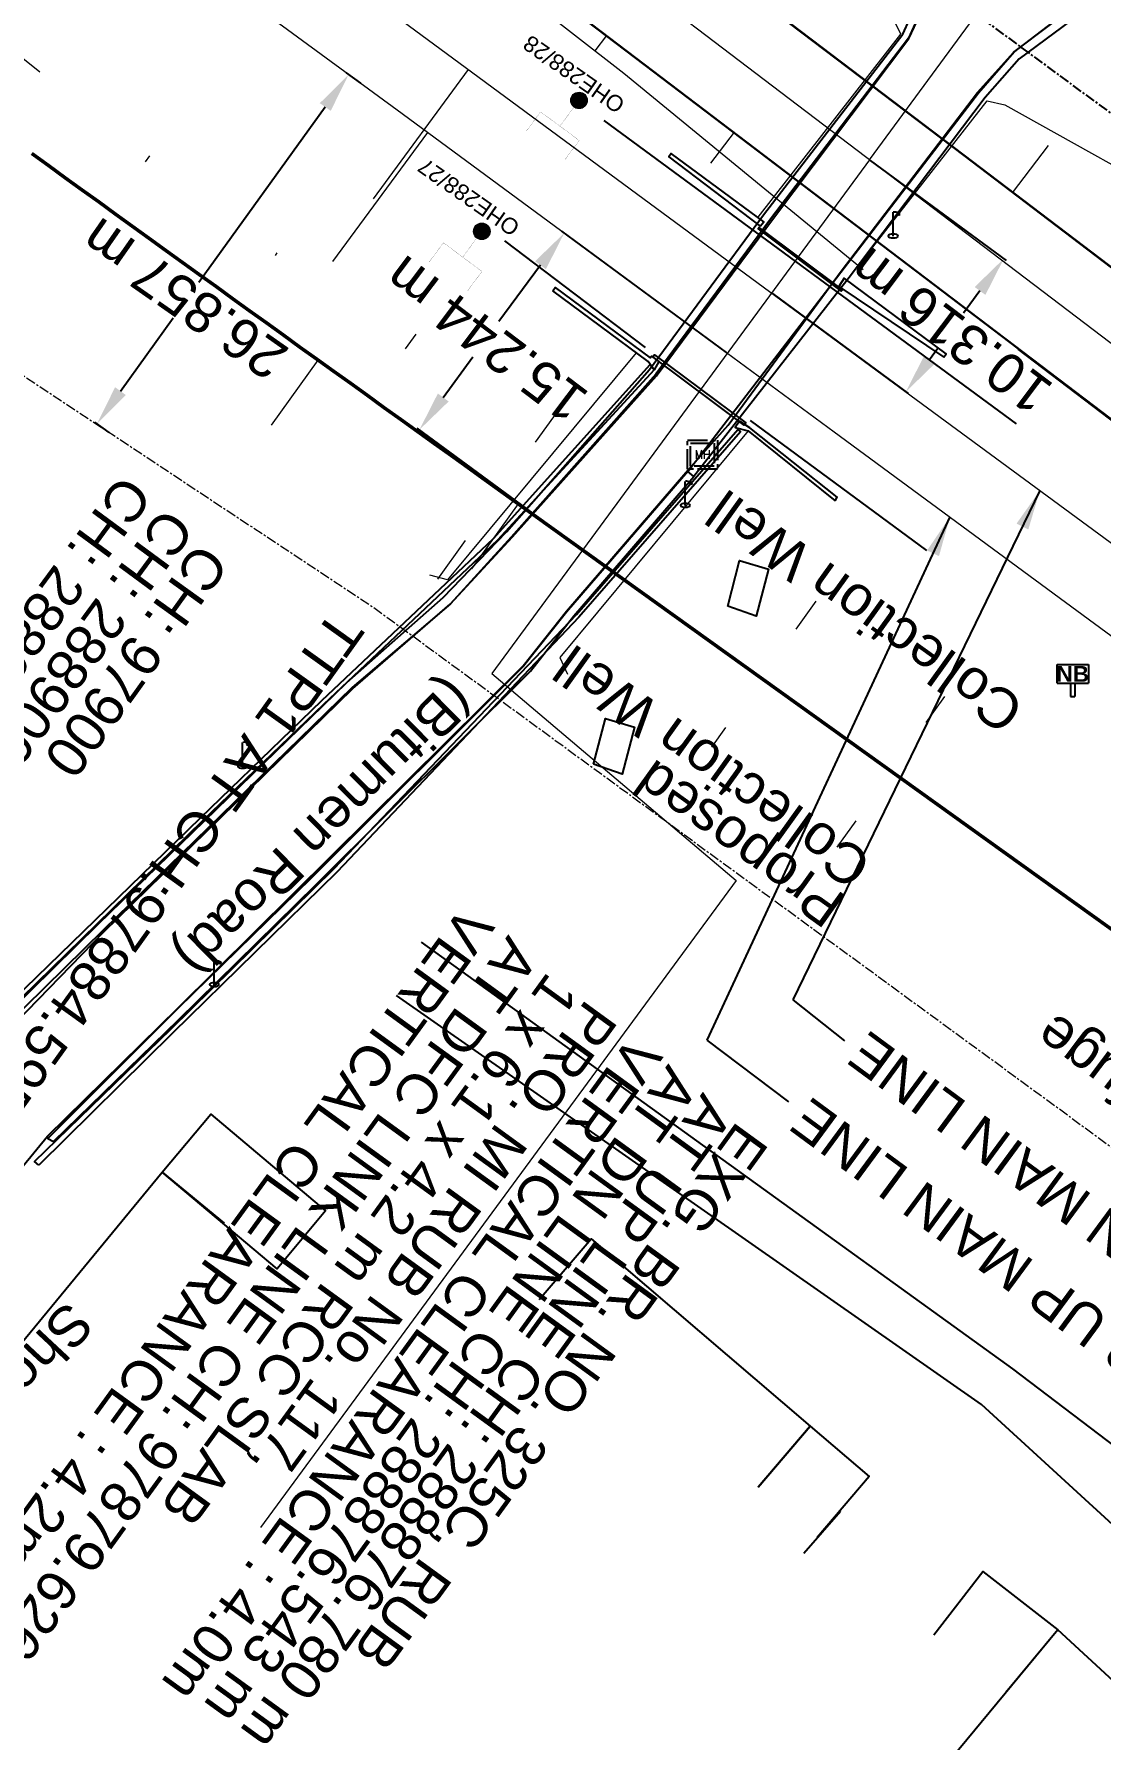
# Model space of a CAD drawing. Header units: metres. Extents: x 644418 to 1306172, y 3366650 to 6747308.
# Drawn here: x 653710.9 to 653777.5, y 3373087.9 to 3373194.3 of the extents above; entities that cross this region are included whole.
import ezdxf
from ezdxf.enums import TextEntityAlignment as Align

# ---------------------------------------------------------------- set-up
doc = ezdxf.new("R2010")
doc.units = ezdxf.units.M
doc.header["$MEASUREMENT"] = 0
doc.linetypes.add('CENTER', pattern=[2, 1.25, -0.25, 0.25, -0.25])
doc.linetypes.add('PHANTOM', pattern=[2.5, 1.25, -0.25, 0.25, -0.25, 0.25, -0.25])
doc.layers.get('Defpoints').update_dxf_attribs({"lineweight": 0})
for name, color, linetype, lineweight in [('BOUNDARY DIMENTION', 10, 'Continuous', 0), ('Existing Chainage', 7, 'Continuous', 0), ('Existing IR Track', 143, 'Continuous', 0), ('Existing Railway Boundary', 7, 'CENTER', 0), ('LC DETAILS IN PLAN', 7, 'Continuous', 0), ('OHE MAST', 8, 'Continuous', 0), ('OHE MAST TEXT', 8, 'Continuous', 0), ('Prop TPTC Connecting line', 10, 'Continuous', 0), ('PROP-DFC Connecting line', 1, 'Continuous', 0), ('Proposed Chainages Connecting line', 10, 'Continuous', 0), ('PROPOSED DFCC TOE LINE', 239, 'Continuous', 0), ('PROPOSED DFCC TOE LINE - Connecting line', 239, 'Continuous', 0), ('PROPOSED DFCC TOE SLOPES', 239, 'Continuous', 0), ('PROPOSED DFCC TOE SLOPES - Connecting line', 239, 'Continuous', 0), ('PROPOSED DFCC TRACK', 1, 'Continuous', 0), ('PROPOSED RETAINING WALL', 154, 'Continuous', 30)]:
    doc.layers.add(name, color=color, linetype=linetype, lineweight=lineweight)
for name, color, linetype in [('BRIDGE_PARAPET', 7, 'Continuous'), ('C-ROAD-CNTR-N', 92, 'Continuous'), ('COMMERCIAL_BLD_PUC', 251, 'Continuous'), ('DFCC Boundary', 6, 'CENTER'), ('FOOTPATH', 251, 'Continuous'), ('GRILL', 251, 'Continuous'), ('LAMP_POST', 7, 'Continuous'), ('Manhole', 251, 'Continuous'), ('NAME_BOARD', 251, 'Continuous'), ('PROPOSED DFCC FORMATION LINE', 187, 'Continuous'), ('RESIDENTIAL_BL_PUC', 251, 'Continuous'), ('RETAINING_WALL', 142, 'Continuous'), ('SUB_ROAD_EDGE', 34, 'Continuous'), ('TOPO_TEXT', 251, 'Continuous'), ('Trolley Refuse', 10, 'Continuous'), ('WING_WALL', 7, 'Continuous')]:
    doc.layers.add(name, color=color, linetype=linetype)
doc.styles.add('NB', font='swissbo.ttf', dxfattribs={"height": 1.5})
doc.styles.add('ROMANS', font='romans.shx')
doc.styles.get("Standard").update_dxf_attribs({"font": 'arial.ttf'})
doc.styles.add('Style-Arial', font='arial.ttf')
doc.dimstyles.new('DIM', dxfattribs={"dimtxt": 2.5, "dimasz": 2.5, "dimexe": 0.18, "dimexo": 0.0625, "dimgap": 0.09, "dimtad": 0, "dimtih": 1, "dimtoh": 1, "dimdec": 3, "dimzin": 0, "dimdsep": 46, "dimtxsty": 'Standard', "dimcen": 0.09, "dimadec": 0, "dimazin": 0, "dimtfac": 1, "dimtdec": 3, "dimtofl": 0, "dimtmove": 0, "dimatfit": 3, "dimfxl": 1, "dimtolj": 1, "dimtzin": 0, "dimarcsym": 0})
doc.dimstyles.new('ISO-25', dxfattribs={"dimtxt": 2.5, "dimasz": 2.5, "dimexe": 1.25, "dimexo": 0.625, "dimtad": 1, "dimtxsty": 'Standard', "dimcen": 2.5, "dimadec": 0, "dimazin": 0, "dimtfac": 1, "dimtmove": 0, "dimatfit": 3, "dimfxl": 1, "dimarcsym": 0})

# ---------------------------------------------------------------- blocks, each defined once
blk = doc.blocks.new('LP')
for points in [[(0, 0), (0, 1.5)], [(0.25, 1.35), (0.44, 1.35)]]:
    blk.add_lwpolyline(points)
for centre, radius, start, end in [((0.07, 0.99), 0.519, 57.6425, 97.3165), ((0.34, 1.33), 0.094, 11.7012, 168.0476)]:
    blk.add_arc(centre, radius, start, end)
blk.add_ellipse((0.35, 1.36), major_axis=(0.0017, 0.0438), ratio=0.461056, start_param=1.74022, end_param=4.575836)
at = {"extrusion": (0, 0, -1)}
blk.add_ellipse((0, 0.01), major_axis=(0.308, 0), ratio=0.400495, dxfattribs=at)
blk = doc.blocks.new('NB')
for p, q in [((-0.98, 0.82), (-0.98, 1.98)), ((-0.98, 1.98), (0.98, 1.98)), ((0.98, 1.98), (0.98, 0.82)), ((-0.98, 0.82), (0.98, 0.82)), ((-0.13, 0.82), (-0.13, 0)), ((-0.13, 0), (0.13, 0)), ((0.13, 0.82), (0.13, 0))]:
    blk.add_line(p, q)
at = {"style": 'NB', "width": 1.025371}
blk.add_text('NB', height=0.988, dxfattribs=at).set_placement((0, 1.4), align=Align.MIDDLE)
blk = doc.blocks.new('MHS')
at = {"layer": 'Manhole', "linetype": 'PHANTOM'}
for points in [[(-0.92, 0.95), (0.96, 0.95), (0.96, -0.87), (-0.92, -0.87)], [(-0.72, 0.75), (0.76, 0.75), (0.76, -0.67), (-0.72, -0.67)]]:
    blk.add_lwpolyline(points, close=True, dxfattribs=at)
at = {"layer": 'Manhole', "linetype": 'PHANTOM', "style": 'ROMANS', "width": 0.9}
blk.add_text('MH', height=0.55, dxfattribs=at).set_placement((0.03, -0.22), align=Align.CENTER)
blk = doc.blocks.new('OHE MAST')
h = blk.add_hatch(color=256)
edge = h.paths.add_edge_path()
edge.add_arc((0, 0), 0.514, 0, 360)
at = {"const_width": 0.01, "flags": 128}
for points in [[(1.5, 3.5), (1.5, 2), (-1.5, 2), (-1.5, 3.5)], [(0, 2), (0, 0)]]:
    blk.add_lwpolyline(points, dxfattribs=at)
blk.add_circle((0, 0), 0.514)
blk = doc.blocks.new('*D1824')
at = {"layer": 'BOUNDARY DIMENTION', "color": 0, "lineweight": -2, "transparency": 16777216}
for p, q in [((653754.13, 3373174.41), (653743.85, 3373181.97)), ((653742.51, 3373179.85), (653739.92, 3373176.33)), ((653736.44, 3373171.6), (653738.3, 3373174.13)), ((653745.09, 3373162.13), (653734.82, 3373169.69))]:
    blk.add_line(p, q, dxfattribs=at)
at = {"layer": 'BOUNDARY DIMENTION', "color": 0, "transparency": 16777216}
for points in [[(653742.18, 3373180.1), (653742.85, 3373179.6), (653744, 3373181.86)], [(653736.11, 3373171.85), (653736.78, 3373171.35), (653734.96, 3373169.59)]]:
    blk.add_solid(points, dxfattribs=at)
at = {"layer": 'Defpoints', "color": 0, "transparency": 16777216}
for p in [(653744, 3373181.86), (653754.18, 3373174.37), (653745.14, 3373162.09)]:
    blk.add_point(p, dxfattribs=at)
at = {"layer": 'BOUNDARY DIMENTION', "color": 0, "transparency": 16777216, "insert": (653739.11, 3373175.23), "char_height": 2.5, "attachment_point": 5, "rotation": 143}
blk.add_mtext('\\A1;15.244 m', dxfattribs=at)
blk = doc.blocks.new('*D1854')
at = {"layer": 'BOUNDARY DIMENTION', "color": 0, "lineweight": -2, "transparency": 16777216}
for p, q in [((653763.1, 3373186.39), (653771.58, 3373180.15)), ((653756.99, 3373178.08), (653765.47, 3373171.84)), ((653769.95, 3373178.25), (653768.93, 3373176.85)), ((653766.8, 3373173.96), (653767.3, 3373174.65))]:
    blk.add_line(p, q, dxfattribs=at)
at = {"layer": 'BOUNDARY DIMENTION', "color": 0, "transparency": 16777216}
for points in [[(653769.62, 3373178.49), (653770.29, 3373178), (653771.44, 3373180.26)], [(653766.47, 3373174.21), (653767.14, 3373173.72), (653765.32, 3373171.95)]]:
    blk.add_solid(points, dxfattribs=at)
at = {"layer": 'Defpoints', "color": 0, "transparency": 16777216}
for p in [(653763.05, 3373186.43), (653771.44, 3373180.26), (653756.94, 3373178.12)]:
    blk.add_point(p, dxfattribs=at)
at = {"layer": 'BOUNDARY DIMENTION', "color": 0, "transparency": 16777216, "insert": (653768.11, 3373175.75), "char_height": 2.5, "attachment_point": 5, "rotation": 143}
blk.add_mtext('\\A1;10.316 m', dxfattribs=at)
blk = doc.blocks.new('*D1956')
at = {"layer": 'Defpoints', "color": 0, "linetype": 'ByBlock', "ltscale": 0.5, "transparency": 16777216}
for p in [(653730.54, 3373191.75), (653731.35, 3373191.17), (653715.64, 3373169.38)]:
    blk.add_point(p, dxfattribs=at)
at = {"layer": 'Existing Railway Boundary', "color": 0, "linetype": 'ByBlock', "lineweight": -2, "ltscale": 0.5, "transparency": 16777216}
for p, q in [((653731.3, 3373191.2), (653730.4, 3373191.85)), ((653729.08, 3373189.72), (653721.19, 3373178.78)), ((653716.3, 3373171.99), (653719.59, 3373176.56)), ((653715.59, 3373169.42), (653714.69, 3373170.07))]:
    blk.add_line(p, q, dxfattribs=at)
at = {"layer": 'Existing Railway Boundary', "color": 0, "linetype": 'ByBlock', "ltscale": 0.5, "transparency": 16777216}
for points in [[(653728.74, 3373189.96), (653729.42, 3373189.48), (653730.54, 3373191.75)], [(653715.96, 3373172.24), (653716.63, 3373171.75), (653714.83, 3373169.96)]]:
    blk.add_solid(points, dxfattribs=at)
at = {"layer": 'Existing Railway Boundary', "color": 0, "linetype": 'ByBlock', "ltscale": 0.5, "transparency": 16777216, "insert": (653720.27, 3373177.75), "char_height": 2.5, "attachment_point": 5, "rotation": 145}
blk.add_mtext('\\A1;26.857 m', dxfattribs=at)

msp = doc.modelspace()

# ---------------------------------------------------------------- linework, layer by layer
at = {"layer": 'BRIDGE_PARAPET', "linetype": 'Continuous'}
for points in [[(653761.374, 3373178.307, 268.789), (653756.175, 3373182.209, 268.745), (653756.094, 3373182.128, 268.76), (653761.2931, 3373178.2259, 268.76)], [(653749.547, 3373174.111, 268.755), (653749.64, 3373174.257, 268.749), (653755.333, 3373170.01, 268.753), (653755.2399, 3373169.8639, 268.753)]]:
    msp.add_polyline3d(points, close=True, dxfattribs=at)
at = {"layer": 'C-ROAD-CNTR-N', "color": 190, "linetype": 'Continuous', "lineweight": 50, "flags": 128}
for points in [[(653741.1307, 3373164.969), (653740.0819, 3373165.7207), (653739.0331, 3373166.4723), (653737.9843, 3373167.224), (653736.9356, 3373167.9757), (653735.8869, 3373168.7275), (653734.8383, 3373169.4794), (653733.7897, 3373170.2314), (653732.7412, 3373170.9834), (653731.6928, 3373171.7356), (653730.6445, 3373172.4879), (653729.5963, 3373173.2403), (653728.5482, 3373173.9929), (653727.5002, 3373174.7457), (653726.4524, 3373175.4987), (653725.4047, 3373176.2519), (653724.3571, 3373177.0053), (653723.3098, 3373177.7589), (653722.2626, 3373178.5128), (653721.2156, 3373179.2669), (653720.1688, 3373180.0213), (653719.1222, 3373180.776), (653718.0758, 3373181.531), (653717.0297, 3373182.2863), (653715.9838, 3373183.042), (653714.9381, 3373183.798), (653713.8927, 3373184.5544), (653712.8476, 3373185.3111), (653711.8028, 3373186.0683), (653710.7582, 3373186.8258)], [(653840.9743, 3373093.4132), (653741.1307, 3373164.969)]]:
    msp.add_lwpolyline(points, dxfattribs=at)
at = {"layer": 'COMMERCIAL_BLD_PUC', "linetype": 'Continuous'}
msp.add_polyline3d([(653707.6165, 3373101.7241, 270.29), (653703.758, 3373104.904, 270.29), (653718.903, 3373123.281, 270.417), (653722.7615, 3373120.1011, 270.417)], dxfattribs=at)
at = {"layer": 'DFCC Boundary', "ltscale": 0.5, "flags": 128}
msp.add_lwpolyline([(655695.597, 3371812.1897), (655640.8822, 3371912.823), (655580.0449, 3371996.7158), (655509.7792, 3372062.0857), (655426.9534, 3372113.9756), (655342.6069, 3372167.9462), (655257.8854, 3372221.2222), (655173.2688, 3372275.363), (655087.3459, 3372327.2788), (655002.8598, 3372380.6107), (654914.5097, 3372429.9473), (654741.1355, 3372529.4419), (654650.033, 3372576.4159), (654568.6995, 3372626.155), (654571.9877, 3372630.6369), (654391.4686, 3372756.327), (654377.1337, 3372736.8494), (654004.4289, 3373016.6995), (654007.7887, 3373020.6424), (653690.5739, 3373253.6486), (653690.5425, 3373253.6059), (653433.8132, 3373453.1485), (653440.7668, 3373462.5592), (653208.8394, 3373636.5534), (653216.1698, 3373646.5105), (653142.1983, 3373700.8896), (653053.6963, 3373771.1122), (652994.4341, 3373810.5255), (652929.3691, 3373859.5713), (652860.9168, 3373902.1103), (652749.6028, 3373984.4705), (652631.2396, 3374070.7175), (652636.2281, 3374078.1704), (652537.912, 3374145.7283), (652392.904, 3374241.2711), (652388.7719, 3374235.6812), (652308.569, 3374304.8076), (652315.9256, 3374314.7669), (652103.9815, 3374448.7876), (652083.1937, 3374464.1943), (652072.7494, 3374471.9329), (652052.3219, 3374487.0684), (652038.1897, 3374497.5387), (652024.0173, 3374508.0388), (652009.8347, 3374518.5254), (651995.6683, 3374529), (651981.7515, 3374539.2836), (651967.8828, 3374549.5317), (651954.6903, 3374559.2866), (651941.4997, 3374569.04), (651923.9377, 3374582.0168), (651906.3215, 3374595.0337), (651892.0868, 3374605.5547), (651877.7985, 3374616.1153), (651861.6288, 3374628.0564), (651845.5071, 3374639.9619), (651829.5757, 3374651.7544), (651824.7911, 3374655.296), (651813.6747, 3374663.5244), (651797.4592, 3374675.4968), (651792.6217, 3374679.0685), (651809.3453, 3374701.6999), (651798.0335, 3374710.0518), (651782.3495, 3374721.6444), (651766.6655, 3374733.2369), (651750.5163, 3374745.1875), (651734.3118, 3374757.179), (651717.3274, 3374769.6994), (651700.4625, 3374782.1317), (651684.6001, 3374793.8578), (651668.5938, 3374805.6902), (651652.6806, 3374817.4203), (651636.8173, 3374829.1137), (651620.9269, 3374840.8662), (651604.9647, 3374852.6718), (651588.7459, 3374864.6312), (651572.5882, 3374876.5455), (651556.6943, 3374888.2868), (651540.8409, 3374899.9983), (651524.5553, 3374912.0488), (651508.2568, 3374924.109), (651492.7938, 3374935.5157), (651477.3997, 3374946.8715), (651461.3291, 3374958.7436), (651445.2311, 3374970.6359), (651429.3555, 3374982.3615), (651413.4375, 3374994.1184), (651396.6322, 3375006.522), (651379.7761, 3375018.963), (651363.6644, 3375030.8565), (651352.7728, 3375038.8965), (651331.6522, 3375054.4784), (651315.7738, 3375066.1947), (651299.7306, 3375078.0412), (651283.6239, 3375089.9346), (651273.9044, 3375097.1057), (651264.2377, 3375104.2378), (651243.4187, 3375119.6324), (651222.5077, 3375135.095), (651201.5462, 3375150.5784), (651180.4926, 3375166.1298), (651161.7365, 3375179.9701), (651143.0969, 3375193.7244), (651126.6442, 3375205.9373), (651110.0563, 3375218.2505), (651088.7204, 3375233.9244), (651067.5473, 3375249.4788), (651049.4448, 3375262.8672), (651031.0656, 3375276.4601), (651013.3004, 3375289.5618), (650995.6557, 3375302.5748), (650975.556, 3375317.4171), (650955.4878, 3375332.2363), (650948.8014, 3375337.1771), (650951.4372, 3375340.7501), (650937.0874, 3375351.3535), (650916.0918, 3375366.8677), (650897.9224, 3375380.2929), (650879.805, 3375393.6796), (650866.8386, 3375403.2309), (650853.9116, 3375412.7532), (650835.5886, 3375426.289), (650817.2946, 3375439.8035), (650797.968, 3375454.1206), (650778.7222, 3375468.3781), (650760.7655, 3375481.6337), (650742.8011, 3375494.8949), (650723.0807, 3375509.4255), (650703.3693, 3375523.9495), (650688.6613, 3375534.8372), (650673.8463, 3375545.804), (650653.7938, 3375560.6295), (650633.6894, 3375575.4932), (650612.6421, 3375591.0542), (650592.0153, 3375606.3042), (650570.0328, 3375622.5591), (650548.5001, 3375638.4814), (650530.5234, 3375651.793), (650512.3606, 3375665.2423), (650494.7465, 3375678.2665), (650476.9008, 3375691.462), (650459.2976, 3375704.4721), (650441.3132, 3375717.7633), (650427.1261, 3375728.1319), (650413.8099, 3375737.864), (650402.677, 3375746.2697), (650389.8486, 3375755.6668), (650377.7322, 3375764.5425), (650360.7275, 3375777.1141), (650343.7744, 3375789.6482), (650325.0342, 3375803.5254), (650306.3109, 3375817.39), (650287.6225, 3375831.2124), (650268.717, 3375845.1957), (650250.337, 3375858.8009), (650231.8256, 3375872.5033), (650215.4559, 3375884.6355), (650199.261, 3375896.6381), (650189.9351, 3375903.5429), (650184.6476, 3375907.4517), (650170.3331, 3375918.0338), (650153.2211, 3375930.7288), (650135.9365, 3375943.5518), (650119.2313, 3375955.9159), (650102.3769, 3375968.3905), (650085.2738, 3375981.0461), (650068.2078, 3375993.6742), (650052.7787, 3376005.1011), (650037.4384, 3376016.4621), (650022.1728, 3376027.766), (650006.9632, 3376039.0283), (649974.7512, 3376062.8762), (649961.4537, 3376072.7117), (649948.2091, 3376082.508), (649944.476, 3376085.2722), (649918.728, 3376050.5341), (649909.4316, 3376057.4177), (649896.4092, 3376067.0604), (649893.7832, 3376069.0128), (649891.1645, 3376070.9437), (649888.4639, 3376072.9569), (649875.744, 3376082.3694), (649867.5551, 3376088.4016), (649853.4118, 3376098.8745), (649839.2513, 3376109.3603), (649829.0749, 3376116.9005), (649827.2194, 3376118.2675), (649818.0867, 3376125.0366), (649808.8566, 3376131.8779), (649793.2502, 3376143.4201), (649777.6288, 3376154.9733), (649763.6321, 3376165.3144), (649749.5741, 3376175.7007), (649733.9228, 3376187.2754), (649718.3343, 3376198.8036), (649705.3241, 3376208.4391), (649692.3703, 3376218.0327), (649678.0208, 3376228.6769), (649663.5747, 3376239.3366), (649646.4625, 3376252.0623), (649634.6272, 3376260.744), (649624.9192, 3376267.9946), (649615.0208, 3376275.3876), (649599.9831, 3376286.4834), (649588.9857, 3376294.598), (649590.032, 3376296.0132), (649586.1685, 3376298.8639), (649569.3593, 3376311.3207), (649552.641, 3376323.7102), (649537.2353, 3376335.0739), (649521.9792, 3376346.327), (649506.2408, 3376358.0035), (649490.3575, 3376369.7875), (649475.7578, 3376380.5673), (649461.1933, 3376391.3211), (649445.4753, 3376402.9572), (649429.8494, 3376414.5253), (649414.4906, 3376425.9209), (649378.3483, 3376452.6365), (649368.4603, 3376459.9984), (649352.6509, 3376471.6682), (649336.6992, 3376483.4434), (649322.3941, 3376494.1037), (649307.6557, 3376505.0862), (649290.8736, 3376517.4208), (649273.972, 3376529.8435), (649258.1992, 3376541.4854), (649242.2966, 3376553.2232), (649226.5432, 3376564.8634), (649210.8826, 3376576.435), (649195.2207, 3376588.0769), (649179.5326, 3376599.7383), (649164.9134, 3376610.5118), (649150.5177, 3376621.1205), (649135.415, 3376632.3287), (649120.2337, 3376643.5954), (649107.8929, 3376652.6743), (649095.5927, 3376661.7234), (649079.5687, 3376673.5769), (649063.4846, 3376685.4748), (649046.5651, 3376697.9756), (649029.6506, 3376710.4727), (649013.3465, 3376722.5351), (648996.9805, 3376734.6431), (648980.3936, 3376746.8979), (648963.6626, 3376759.259), (648946.7453, 3376771.7643), (648929.6945, 3376784.3682), (648913.5118, 3376796.3614), (648897.2206, 3376808.435), (648876.2496, 3376823.9678), (648855.1325, 3376839.6089), (648839.3985, 3376851.2044), (648823.6596, 3376862.8037), (648806.187, 3376875.7235), (648788.7814, 3376888.5937), (648772.4766, 3376900.6763), (648756.1277, 3376912.7915), (648748.6058, 3376918.3049), (648733.321, 3376929.6306), (648718.1841, 3376940.8501), (648694.1574, 3376958.9078), (648686.9154, 3376964.1595), (648685.9321, 3376964.8321), (648667.95, 3376978.2197), (648649.3198, 3376992.1471), (648633.5557, 3377003.8368), (648617.684, 3377015.6038), (648613.3865, 3377018.7718), (648613.1308, 3377018.4261), (648605.39, 3377024.1325), (648593.439, 3377032.9404), (648576.5994, 3377045.3816), (648559.8787, 3377057.7351), (648542.9247, 3377070.3132), (648525.9483, 3377082.908), (648511.3109, 3377093.7409), (648496.5572, 3377104.6599), (648477.562, 3377118.7172), (648458.5464, 3377132.7896), (648451.3349, 3377138.2101), (648435.5918, 3377149.862), (648422.1096, 3377159.9046), (648408.3664, 3377170.0637), (648394.6863, 3377180.1761), (648381.6588, 3377189.818), (648368.6059, 3377199.4787), (648354.1188, 3377210.196), (648339.6473, 3377220.9017), (648325.8166, 3377231.1386), (648311.9735, 3377241.3853), (648297.2469, 3377252.2824), (648283.6168, 3377262.3688), (648282.6002, 3377260.9951), (648281.5015, 3377261.8082), (648268.446, 3377271.4578), (648255.3849, 3377281.1115), (648243.3023, 3377290.0413), (648231.5826, 3377298.7116), (648230.1246, 3377299.843), (648216.137, 3377310.1827), (648202.3989, 3377320.3379), (648187.9045, 3377331.0225), (648173.4524, 3377341.7035), (648159.964, 3377351.7009), (648146.3755, 3377361.7726), (648132.3698, 3377372.1252), (648118.3132, 3377382.5155), (648104.5683, 3377392.6752), (648090.8453, 3377402.8186), (648079.0331, 3377411.5788), (648067.1746, 3377420.3734), (648052.1864, 3377431.461), (648037.1291, 3377442.5999), (648023.4384, 3377452.7367), (648009.6421, 3377462.9518), (647998.5681, 3377471.1475), (647977.6651, 3377486.6371), (647970.8013, 3377491.7424), (647954.3046, 3377504.0127), (647940.5645, 3377514.1537), (647927.1436, 3377524.0583), (647912.5029, 3377534.9198), (647897.7662, 3377545.8524), (647883.3488, 3377556.5286), (647868.9785, 3377567.1699), (647855.3948, 3377577.2425), (647841.7032, 3377587.3948), (647828.8284, 3377596.8277), (647815.9828, 3377606.2395), (647798.869, 3377618.9232), (647787.996, 3377626.9816), (647769.1212, 3377640.9619), (647756.6675, 3377650.183), (647742.624, 3377660.5991), (647728.5049, 3377671.0713), (647713.635, 3377682.0926), (647698.699, 3377693.1628), (647681.9918, 3377705.517), (647665.4025, 3377717.7839), (647652.0515, 3377727.6811), (647638.8028, 3377737.5025), (647625.2604, 3377747.546), (647611.724, 3377757.585), (647601.846, 3377764.9047), (647586.5632, 3377776.2354), (647574.9107, 3377784.8659), (647552.1318, 3377801.7377), (647544.5766, 3377807.3492), (647531.2096, 3377817.2774), (647518.7824, 3377826.4783), (647506.3678, 3377835.6698), (647493.0662, 3377845.5438), (647479.7149, 3377855.4547), (647466.3541, 3377865.3556), (647452.9886, 3377875.26), (647440.1702, 3377884.755), (647427.3392, 3377894.2595), (647421.9004, 3377898.2902), (647422.4016, 3377898.9655), (647413.1507, 3377905.8213), (647398.5546, 3377916.6386), (647385.2867, 3377926.4568), (647372.1159, 3377936.2032), (647357.4127, 3377947.1112), (647351.2811, 3377951.6601), (647330.0092, 3377967.4105), (647317.4471, 3377976.6964), (647304.414, 3377986.3606), (647291.335, 3377996.0589), (647278.7541, 3378005.3917), (647266.0777, 3378014.7954), (647252.9457, 3378024.4462), (647239.9839, 3378033.9719), (647225.7512, 3378044.5255), (647211.5179, 3378055.0796), (647196.511, 3378066.208), (647181.4966, 3378077.3419), (647167.7872, 3378087.5064), (647154.0498, 3378097.6917), (647140.7668, 3378107.5414), (647127.4862, 3378117.3893), (647113.2521, 3378127.9375), (647099.0375, 3378138.4713), (647085.0268, 3378148.8592), (647070.9977, 3378159.2608), (647056.5444, 3378169.9697), (647042.0873, 3378180.6814), (647027.5624, 3378191.4464), (647013.0728, 3378202.1851), (646999.864, 3378211.9684), (646986.6741, 3378221.7376), (646973.6148, 3378231.4185), (646960.4875, 3378241.1499), (646945.7953, 3378252.0414), (646931.0256, 3378262.9902), (646930.6274, 3378263.2852), (646951.9475, 3378292.0562)], dxfattribs=at)
at = {"layer": 'Existing Chainage', "color": 0, "linetype": 'Continuous', "lineweight": 13, "flags": 128}
for points in [[(653732.0905, 3373184.0019), (653738.0211, 3373192.0535)], [(653729.5476, 3373180.0801), (653735.4759, 3373188.1334)]]:
    msp.add_lwpolyline(points, dxfattribs=at)
at = {"layer": 'Existing IR Track', "flags": 128}
for points in [[(653488.0181, 3373385.2114), (653502.3187, 3373373.5765), (653514.8655, 3373363.3663), (653526.7472, 3373353.6788), (653539.3869, 3373343.3734), (653562.4463, 3373324.6346), (653584.7334, 3373306.5234), (653599.0791, 3373295.3269), (653612.515, 3373284.8421), (653627.2485, 3373273.8156), (653641.8511, 3373262.8869), (653656.8126, 3373251.8275), (653671.4279, 3373241.0239), (653687.812, 3373229.0084), (653704.0966, 3373217.066), (653720.3476, 3373205.0837), (653737.0212, 3373192.7897), (653750.168, 3373183.1064), (653763.8414, 3373173.0355), (653778.0731, 3373162.5772), (653790.3904, 3373153.525), (653807.9167, 3373140.5838), (653823.359, 3373129.1813), (653840.4143, 3373116.5158)], [(653497.183, 3373366.6049), (653509.1645, 3373357.306), (653522.046, 3373347.2948), (653534.8533, 3373337.3416), (653558.4666, 3373319.2198), (653582.1685, 3373301.0301), (653595.8269, 3373290.8985), (653609.5143, 3373280.7456), (653624.3092, 3373269.8326), (653639.0859, 3373258.9329), (653653.9824, 3373247.9979), (653668.7717, 3373237.1416), (653684.9994, 3373225.2137), (653701.207, 3373213.3006), (653717.549, 3373201.3001), (653733.88, 3373189.3077), (653747.3972, 3373179.3615), (653760.8472, 3373169.4647), (653775.2992, 3373158.8304), (653789.6881, 3373148.2426), (653805.1404, 3373136.8348), (653820.6059, 3373125.4168), (653837.5601, 3373112.6674), (653852.5684, 3373101.3812)]]:
    msp.add_lwpolyline(points, dxfattribs=at)
at = {"layer": 'Existing Railway Boundary', "ltscale": 0.5, "flags": 128}
msp.add_lwpolyline([(653628.6761, 3373226.8733), (653732.0673, 3373158.5276), (653745.5485, 3373148.6735), (653760.0342, 3373138.0852), (653774.4401, 3373127.5551), (653789.912, 3373116.2084), (653805.3212, 3373104.9073), (653808.4889, 3373102.5409), (653885.8236, 3373046.775), (653937.5121, 3373009.0446), (654009.4624, 3372957.2326), (654019.5839, 3372949.8026), (654012.5033, 3372941.816), (654026.357, 3372930.6958)], dxfattribs=at)
at = {"layer": 'FOOTPATH', "linetype": 'Continuous'}
for points in [[(653705.16, 3373129.171, 268.262), (653714.906, 3373138.738, 267.355), (653730.42, 3373153.815, 265.97), (653736.434, 3373159.128, 265.419), (653740.395, 3373163.218, 264.969), (653749.329, 3373173.354, 264.071), (653756.428, 3373182.994, 264.081), (653765.128, 3373194.256, 265.051), (653766.882, 3373198.117, 265.42), (653767.434, 3373201.326, 265.767), (653766.959, 3373204.762, 266.176), (653765.569, 3373208.011, 266.525), (653763.454, 3373209.979, 266.517), (653756.357, 3373216.162, 267.532), (653747.339, 3373223.472, 268.153), (653738.677, 3373230.976, 268.812)], [(653738.677, 3373230.976, 268.812), (653739.069, 3373231.331, 268.814), (653747.75, 3373223.902, 268.127), (653756.874, 3373216.533, 267.457), (653763.971, 3373210.35, 266.442), (653765.788, 3373208.477, 266.527), (653767.311, 3373204.851, 266.169), (653767.848, 3373201.207, 265.751), (653767.256, 3373197.92, 265.366), (653765.486, 3373194.008, 264.968), (653756.879, 3373182.723, 264.103), (653749.711, 3373173.057, 264.063), (653740.692, 3373162.888, 264.95), (653736.888, 3373158.736, 265.364), (653730.751, 3373153.515, 265.96), (653715.234, 3373138.38, 267.356), (653705.433, 3373128.775, 268.22)], [(653751.708, 3373166.987, 264.163), (653769.86, 3373190.606, 264.984), (653772.085, 3373193.172, 265.267), (653776.38, 3373196.39, 265.791), (653780.607, 3373197.874, 266.196), (653783.217, 3373197.186, 266.504), (653810.439, 3373184.362, 268.637), (653840.834, 3373172.35, 268.975), (653840.739, 3373171.795, 268.979), (653810.192, 3373183.855, 268.625), (653783.033, 3373196.699, 266.532), (653780.768, 3373197.304, 266.245), (653776.715, 3373195.922, 265.798), (653772.405, 3373192.725, 265.283), (653770.264, 3373190.312, 264.994), (653761.778, 3373179.078, 264.043), (653752.087, 3373166.67, 264.151)]]:
    msp.add_polyline3d(points, dxfattribs=at)
msp.add_polyline3d([(653712.122, 3373125.191, 268.152), (653719.912, 3373132.769, 267.37), (653728.514, 3373141.215, 266.63), (653741.889, 3373154.528, 265.407), (653744.598, 3373157.974, 265.057), (653752.087, 3373166.67, 264.151), (653751.708, 3373166.987, 264.163), (653744.139, 3373158.202, 265.062), (653741.464, 3373154.834, 265.382), (653728.197, 3373141.616, 266.64), (653719.907, 3373133.507, 267.342), (653711.7677, 3373125.3727, 268.124)], close=True, dxfattribs=at)
at = {"layer": 'GRILL', "linetype": 'Continuous'}
for points in [[(653772.226, 3373169.965, 268.974), (653746.482, 3373188.88, 269.014)], [(653749.079, 3373174.728, 268.693), (653740.296, 3373181.365, 268.631)], [(653766.634, 3373162.052, 268.743), (653755.631, 3373170.166, 268.716)]]:
    msp.add_polyline3d(points, dxfattribs=at)
at = {"layer": 'LC DETAILS IN PLAN', "color": 10, "flags": 128}
msp.add_lwpolyline([(653763.0512, 3373186.4302), (653801.093, 3373238.1297)], dxfattribs=at)
at = {"layer": 'LC DETAILS IN PLAN', "linetype": 'Continuous', "lineweight": 0, "flags": 128}
msp.add_lwpolyline([(653763.0512, 3373186.4302), (653739.4689, 3373154.3815), (653754.7322, 3373141.4739), (653725.0303, 3373101.1085)], dxfattribs=at)
at = {"layer": 'Prop TPTC Connecting line', "flags": 128}
msp.add_lwpolyline([(653741.1299, 3373164.9696), (653738.2172, 3373160.9055)], dxfattribs=at)
at = {"layer": 'PROP-DFC Connecting line', "linetype": 'Continuous', "lineweight": 0, "flags": 128}
for points, elevation in [([(653748.4955, 3373174.3887), (653736.7058, 3373160.2228), (653735.6128, 3373160.5123)], 268.6604), ([(653755.489, 3373169.518), (653743.7157, 3373155.3717), (653744.1989, 3373154.3495)], 268.67)]:
    msp.add_lwpolyline(points, dxfattribs=dict(at, elevation=elevation))
at = {"layer": 'Proposed Chainages Connecting line', "linetype": 'Continuous', "flags": 128}
msp.add_lwpolyline([(653725.7234, 3373169.8658), (653728.64, 3373173.927)], dxfattribs=at)
at = {"layer": 'PROPOSED DFCC FORMATION LINE', "lineweight": 0, "flags": 128}
for points in [[(653848.58, 3373126.1936), (653832.6516, 3373138.2886), (653816.7233, 3373150.3836), (653800.795, 3373162.4785), (653784.8666, 3373174.5735), (653768.9383, 3373186.6685), (653753.01, 3373198.7634), (653737.0816, 3373210.8584), (653721.1533, 3373222.9534), (653705.225, 3373235.0483), (653689.2966, 3373247.1433), (653673.3683, 3373259.2383), (653657.44, 3373271.3332), (653641.5116, 3373283.4282), (653625.5833, 3373295.5232), (653618.4361, 3373300.9503), (653609.655, 3373307.6181), (653602.5078, 3373313.0453), (653593.7266, 3373319.7131), (653577.7983, 3373331.8081), (653561.87, 3373343.903), (653545.9416, 3373355.998), (653530.0133, 3373368.093)], [(653844.0444, 3373120.2205), (653828.116, 3373132.3155), (653812.1877, 3373144.4104), (653796.2594, 3373156.5054), (653780.331, 3373168.6004), (653764.4027, 3373180.6953), (653748.4744, 3373192.7903), (653732.546, 3373204.8853), (653716.6177, 3373216.9802), (653700.6894, 3373229.0752), (653684.761, 3373241.1702), (653668.8327, 3373253.2651), (653652.9044, 3373265.3601), (653636.976, 3373277.4551), (653621.0477, 3373289.5501), (653613.9005, 3373294.9772), (653605.1194, 3373301.645), (653597.9722, 3373307.0721), (653589.191, 3373313.74), (653573.2627, 3373325.835), (653557.3344, 3373337.9299), (653541.406, 3373350.0249), (653525.4777, 3373362.1199)], [(653903.113, 3373084.8439), (653896.3954, 3373089.9483), (653892.4939, 3373092.9109), (653880.4669, 3373102.0435), (653864.5385, 3373114.1385), (653848.6102, 3373126.2335), (653832.6819, 3373138.3284), (653816.7535, 3373150.4234), (653800.8252, 3373162.5184), (653784.8969, 3373174.6133), (653768.9685, 3373186.7083), (653753.0402, 3373198.8033), (653737.1119, 3373210.8982), (653721.1835, 3373222.9932), (653705.2552, 3373235.0882), (653689.3269, 3373247.1831), (653673.3985, 3373259.2781), (653657.4702, 3373271.3731), (653641.5419, 3373283.468), (653625.6135, 3373295.563), (653618.4663, 3373300.9901), (653609.6852, 3373307.658)], [(653887.8978, 3373086.8582), (653875.8708, 3373095.9908), (653859.9424, 3373108.0857), (653844.0141, 3373120.1807), (653828.0858, 3373132.2757), (653812.1574, 3373144.3706), (653796.2291, 3373156.4656), (653780.3008, 3373168.5606), (653764.3725, 3373180.6555), (653748.4441, 3373192.7505), (653732.5158, 3373204.8455), (653716.5875, 3373216.9404), (653700.6591, 3373229.0354), (653684.7308, 3373241.1304), (653668.8025, 3373253.2253), (653652.8741, 3373265.3203), (653636.9458, 3373277.4153), (653621.0175, 3373289.5102), (653613.8702, 3373294.9374)]]:
    msp.add_lwpolyline(points, dxfattribs=at)
at = {"layer": 'PROPOSED DFCC TOE LINE', "lineweight": 0}
for points in [[(653762.6534, 3373179.5545), (653747.7262, 3373191.8051), (653731.9407, 3373204.0881), (653716.0923, 3373216.2884), (653699.6285, 3373227.6782), (653683.33, 3373239.2857), (653667.4647, 3373251.4635), (653652.118, 3373264.3245), (653635.9709, 3373276.1314), (653620.5133, 3373288.8462), (653613.5508, 3373294.5167), (653605.0789, 3373301.5918), (653597.7651, 3373306.7994), (653589.1593, 3373313.6982), (653573.0567, 3373325.5636), (653557.0364, 3373337.5375), (653546.3632, 3373345.7988)], [(653771.5014, 3373189.8572), (653783.5959, 3373183.1186), (653787.9949, 3373178.6933), (653804.4069, 3373167.2353), (653819.6036, 3373154.1768), (653836.6486, 3373143.5524), (653851.7987, 3373130.4325), (653866.7879, 3373117.1008), (653883.5492, 3373106.1028), (653895.2827, 3373096.5836)]]:
    msp.add_lwpolyline(points, dxfattribs=at)
at = {"layer": 'PROPOSED DFCC TOE LINE - Connecting line', "lineweight": 0, "flags": 128}
msp.add_lwpolyline([(653618.5076, 3373261.7548), (653619.2099, 3373261.2377), (653626.0935, 3373255.9033), (653635.0268, 3373249.001), (653636.6442, 3373247.7563), (653647.2054, 3373239.6331), (653650.8735, 3373236.8244), (653657.5775, 3373231.272), (653666.5607, 3373224.7558), (653666.7214, 3373224.6683), (653675.5968, 3373218.3128), (653676.5388, 3373217.6104), (653682.8445, 3373212.8806), (653684.4731, 3373211.6584), (653692.4442, 3373205.5319), (653693.2664, 3373204.8909), (653699, 3373201.141), (653702.5988, 3373198.8567), (653711.262, 3373191.9099)], dxfattribs=at)
at = {"layer": 'PROPOSED DFCC TOE SLOPES', "flags": 128}
for points in [[(653746.6332, 3373194.1884), (653745.9016, 3373193.2249)], [(653754.5974, 3373188.1409), (653753.1346, 3373186.2145)]]:
    msp.add_lwpolyline(points, dxfattribs=at)
at = {"layer": 'PROPOSED DFCC TOE SLOPES', "linetype": 'Continuous', "lineweight": 0, "flags": 128}
msp.add_lwpolyline([(653771.9808, 3373184.3582), (653774.2291, 3373187.319)], dxfattribs=at)
at = {"layer": 'PROPOSED DFCC TOE SLOPES - Connecting line', "flags": 128}
for points in [[(653717.8678, 3373186.3102), (653718.1305, 3373186.6735)], [(653725.9727, 3373180.4661), (653726.0806, 3373180.6159)], [(653734.0889, 3373174.6327), (653734.7451, 3373175.5467)], [(653742.2136, 3373168.8069), (653743.6231, 3373170.7731)], [(653737.8144, 3373162.671), (653736.0839, 3373160.2578)], [(653737.815, 3373162.6705), (653736.085, 3373160.2568)], [(653758.4692, 3373157.1564), (653759.7174, 3373158.898)], [(653766.5974, 3373151.3312), (653767.7527, 3373152.9432)], [(653754.0712, 3373151.0197), (653753.1891, 3373149.789)], [(653762.1993, 3373145.1944), (653761.0211, 3373143.5504)]]:
    msp.add_lwpolyline(points, dxfattribs=at)
at = {"layer": 'PROPOSED DFCC TRACK', "color": 12, "flags": 128}
msp.add_lwpolyline([(653890.1959, 3373089.8846), (653472.2157, 3373407.2722)], dxfattribs=at)
at = {"layer": 'PROPOSED DFCC TRACK', "linetype": 'Continuous', "flags": 128}
for points, elevation in [([(653756.0932, 3373182.8397), (653765.0152, 3373194.2704), (653764.5002, 3373195.277)], 268.6593), ([(653761.4779, 3373178.6816), (653770.3999, 3373190.1123), (653771.5014, 3373189.8572)], 264.0445)]:
    msp.add_lwpolyline(points, dxfattribs=dict(at, elevation=elevation))
at = {"layer": 'PROPOSED RETAINING WALL', "flags": 128}
msp.add_lwpolyline([(653980.6615, 3373014.7037), (653972.8627, 3373020.9449), (653970.7293, 3373022.6476), (653962.4409, 3373029.2419), (653955.0784, 3373035.067), (653951.802, 3373037.6488), (653941.1307, 3373046.0143), (653939.3588, 3373047.3969), (653930.427, 3373054.3383), (653923.569, 3373059.6367), (653919.6911, 3373062.6208), (653909.1143, 3373070.7194), (653907.7096, 3373071.7913), (653898.5131, 3373078.7941), (653891.7988, 3373083.8959), (653887.8978, 3373086.8582), (653875.8708, 3373095.9908), (653859.9424, 3373108.0857), (653844.0141, 3373120.1807), (653828.0858, 3373132.2757), (653812.1574, 3373144.3706), (653796.2291, 3373156.4656), (653790.108, 3373161.1135), (653772.3366, 3373174.608)], dxfattribs=at)
at = {"layer": 'RESIDENTIAL_BL_PUC', "color": 88, "linetype": 'Continuous'}
msp.add_polyline3d([(653754.2, 3373158.581, 270.564), (653754.945, 3373161.425, 271.332), (653756.757, 3373160.899, 271.019), (653755.987, 3373157.9596, 271.019)], close=True, dxfattribs=at)
at = {"layer": 'RESIDENTIAL_BL_PUC', "color": 10, "linetype": 'Continuous'}
msp.add_polyline3d([(653745.8266, 3373148.7235, -0.6115), (653746.5716, 3373151.5675, 0.1565), (653748.3836, 3373151.0415, -0.1565), (653747.6136, 3373148.1021, -0.1565)], close=True, dxfattribs=at)
at = {"layer": 'RESIDENTIAL_BL_PUC', "linetype": 'Continuous'}
for points in [[(653718.903, 3373123.281, 270.417), (653721.936, 3373126.901, 270.317), (653729.104, 3373120.859, 271.466), (653726.0703, 3373117.2382, 271.466)], [(653770.165, 3373073.748, 270.015), (653782.034, 3373088.078, 270.01), (653774.809, 3373094.719, 269.84), (653762.94, 3373080.389, 269.84)]]:
    msp.add_polyline3d(points, close=True, dxfattribs=at)
for points in [[(653742.4223, 3373115.3229, 270.879), (653745.673, 3373119.122, 270.879), (653759.349, 3373107.42, 270.268), (653756.0983, 3373103.6209, 270.268)], [(653756.1009, 3373103.6187, 270.268), (653759.349, 3373107.42, 270.268), (653763.025, 3373104.279, 269.889), (653759.7769, 3373100.4777, 269.889)], [(653758.964, 3373099.512, 269.869), (653761.249, 3373102.135, 269.868)], [(653767.0621, 3373094.4104, 269.822), (653770.132, 3373098.357, 269.822), (653774.809, 3373094.719, 269.84), (653771.5703, 3373090.8088, 269.84)]]:
    msp.add_polyline3d(points, dxfattribs=at)
at = {"layer": 'RETAINING_WALL', "linetype": 'Continuous'}
for points in [[(653756.221, 3373182.295, 268.663), (653756.465, 3373182.566, 268.658), (653750.682, 3373186.824, 268.678), (653750.536, 3373186.622, 268.665)], [(653767.696, 3373174.117, 268.557), (653767.837, 3373174.32, 268.553), (653761.48, 3373179.034, 268.533), (653761.135, 3373178.524, 268.601)], [(653760.908, 3373165.159, 268.639), (653761.03, 3373165.373, 268.639), (653755.574, 3373169.702, 268.635), (653754.929, 3373170.117, 268.661), (653754.664, 3373169.72, 268.642), (653755.489, 3373169.518, 268.67)]]:
    msp.add_polyline3d(points, close=True, dxfattribs=at)
msp.add_polyline3d([(653743.278, 3373178.253, 268.619), (653743.436, 3373178.457, 268.633), (653749.354, 3373174.081, 268.636), (653749.436, 3373174.167, 268.659), (653749.902, 3373173.847, 268.654), (653749.621, 3373173.319, 266.146), (653749.231, 3373173.844, 268.666), (653743.278, 3373178.253, 268.619)], dxfattribs=at)
at = {"layer": 'SUB_ROAD_EDGE', "linetype": 'Continuous'}
for points in [[(653692.959, 3373112.648, 268.148), (653703.577, 3373126.39, 268.098), (653705.676, 3373128.434, 267.984), (653715.254, 3373138.264, 267.074), (653730.795, 3373153.454, 265.669), (653736.882, 3373158.704, 265.036), (653740.776, 3373162.91, 264.616), (653749.754, 3373172.959, 263.775), (653749.807, 3373173.021, 263.74), (653757.12, 3373182.878, 263.751), (653765.511, 3373193.989, 264.711), (653767.331, 3373197.912, 265.103), (653767.883, 3373201.154, 265.446), (653767.371, 3373204.903, 265.853), (653765.85, 3373208.454, 266.233), (653763.966, 3373210.348, 266.441), (653750.041, 3373222.04, 267.729), (653740.508, 3373229.98, 268.474), (653738.953, 3373231.663, 268.534), (653737.439, 3373233.909, 268.696), (653734.1114, 3373241.9018, 268.8133)], [(653698.874, 3373108.871, 268.138), (653708.683, 3373121.812, 268.126), (653711.749, 3373125.517, 267.788), (653719.906, 3373133.528, 267.014), (653741.438, 3373154.863, 265.038), (653744.14, 3373158.277, 264.762), (653751.588, 3373166.921, 263.859), (653754.227, 3373169.863, 263.653), (653761.286, 3373179.488, 263.648), (653769.786, 3373190.628, 264.647), (653772.034, 3373193.124, 264.941), (653776.379, 3373196.458, 265.466), (653780.436, 3373197.907, 265.852), (653783.022, 3373197.326, 266.175)], [(653929.957, 3372993.046, 267.813), (653903.436, 3373014.841, 267.904), (653875.222, 3373034.166, 267.928), (653840.208, 3373059.859, 267.774), (653818.977, 3373076.016, 267.885), (653786.552, 3373099.952, 267.851), (653772.01, 3373111.014, 267.928), (653735.097, 3373137.623, 268.045)], [(653780.453, 3373080.084, 268.472), (653788.928, 3373091.953, 268.03), (653783.961, 3373096.027, 267.937), (653770.038, 3373108.783, 267.92), (653733.522, 3373134.291, 267.996)]]:
    msp.add_polyline3d(points, dxfattribs=at)
at = {"layer": 'WING_WALL', "linetype": 'Continuous'}
msp.add_polyline3d([(653705.379, 3373129.527, 268.423), (653705.237, 3373129.796, 268.444), (653721.288, 3373145.372, 268.458), (653728.869, 3373152.702, 268.314), (653739.577, 3373162.809, 268.298), (653749.364, 3373173.654, 268.31), (653749.621, 3373173.319, 266.146), (653739.827, 3373162.692, 268.295), (653728.969, 3373152.438, 268.311), (653721.431, 3373145.218, 268.452), (653705.379, 3373129.527, 268.423)], dxfattribs=at)
msp.add_polyline3d([(653711.192, 3373123.716, 268.392), (653710.932, 3373123.947, 268.388), (653719.445, 3373132.191, 268.409), (653729.633, 3373142.223, 268.423), (653744.768, 3373158.061, 268.371), (653754.827, 3373169.603, 268.38), (653755.009, 3373169.466, 268.383), (653744.899, 3373157.9, 268.363), (653729.831, 3373142.001, 268.426), (653719.55, 3373131.945, 268.398)], close=True, dxfattribs=at)

# ---------------------------------------------------------------- block references
at = {"layer": 'LAMP_POST', "linetype": 'Continuous'}
for p in [(653764.532, 3373181.662, 271.059), (653751.554, 3373164.866, 272.549), (653723.92, 3373148.581, 271.421), (653722.152, 3373134.967, 274.294)]:
    msp.add_blockref('LP', p, dxfattribs=at)
at = {"layer": 'Manhole', "linetype": 'Continuous'}
msp.add_blockref('MHS', (653752.603, 3373167.992, 263.682), dxfattribs=at)
at = {"layer": 'NAME_BOARD', "linetype": 'Continuous'}
msp.add_blockref('NB', (653775.74, 3373152.956, 269.102), dxfattribs=at)
at = {"layer": 'OHE MAST', "color": 2, "rotation": 143.3908318566117}
for p in [(653744.92, 3373190.131), (653738.852, 3373181.962)]:
    msp.add_blockref('OHE MAST', p, dxfattribs=at)

# ---------------------------------------------------------------- texts
at = {"layer": 'Existing Chainage', "color": 0, "lineweight": 0, "insert": (653701.7828, 3373145.6141), "char_height": 2.5, "attachment_point": 6, "rotation": 233.653414, "line_spacing_factor": 0.6, "style": 'Style-Arial'}
msp.add_mtext('CH: 288900(UP)', dxfattribs=at)
at = {"layer": 'Existing Chainage', "color": 0, "linetype": 'Continuous', "lineweight": 0, "insert": (653704.2843, 3373143.403), "char_height": 2.5, "attachment_point": 6, "rotation": 233.62573, "line_spacing_factor": 0.6, "style": 'Style-Arial'}
msp.add_mtext('CH: 288900(DN)', dxfattribs=at)
at = {"layer": 'Existing IR Track', "color": 7, "lineweight": 0}
for s, rotation, p in [('IR DN MAIN LINE', 143.586435, (653762.2602, 3373131.1582)), ('IR UP MAIN LINE', 143.589871, (653758.6553, 3373127.0081))]:
    msp.add_text(s, height=2.5, rotation=rotation, dxfattribs=at).set_placement(p, align=Align.MIDDLE_RIGHT)
at = {"layer": 'LC DETAILS IN PLAN', "color": 10}
for s, p in [('VERTICAL CLEARANCE : 4.2m ', (653737.7019, 3373140.0337)), ('AT DFC LINK LINE CH: 97879.626 m', (653740.5172, 3373138.1259)), ('1 x 6.1 x 4.2 m RCC SLAB', (653742.9924, 3373135.8497)), ('PRO. MI RUB No. 117,', (653745.4028, 3373134.145))]:
    msp.add_text(s, height=2.5, rotation=234, dxfattribs=at).set_placement(p)
at = {"layer": 'LC DETAILS IN PLAN'}
for s, p in [('VERTICAL CLEARANCE : 4.0m ', (653748.194, 3373131.943)), ('AT DN LINE CH: 288876.543 m', (653750.5054, 3373130.0734)), ('AT UP LINE CH: 288876.780 m', (653752.6644, 3373128.3043)), ('EXG. BR. NO. 325C, RUB', (653754.8233, 3373126.5351))]:
    msp.add_text(s, height=2.5, rotation=234, dxfattribs=at).set_placement(p)
at = {"layer": 'OHE MAST TEXT'}
for s, p in [('OHE288/28', (653744.5991, 3373191.7596)), ('OHE288/27', (653738.0367, 3373184.0976))]:
    msp.add_text(s, height=1, rotation=145, dxfattribs=at).set_placement(p, align=Align.MIDDLE_CENTER)
at = {"layer": 'Prop TPTC Connecting line', "insert": (653730.5692, 3373157.7429), "char_height": 2.5, "attachment_point": 4, "rotation": 234.371641, "line_spacing_factor": 0.6, "style": 'Style-Arial'}
msp.add_mtext('TTP1 AT CH:97884.595', dxfattribs=at)
at = {"layer": 'Proposed Chainages Connecting line', "insert": (653722.1369, 3373161.9464), "char_height": 2.5, "attachment_point": 4, "rotation": 234.315241, "line_spacing_factor": 0.6, "style": 'Style-Arial'}
msp.add_mtext('CH: 97900', dxfattribs=at)
at = {"layer": 'TOPO_TEXT', "color": 88}
msp.add_text('Collection Well', height=2.5, rotation=144.3341, dxfattribs=at).set_placement((653772.8782, 3373152.5043))
at = {"layer": 'TOPO_TEXT', "color": 10}
for s, p in [('Collection Well', (653763.3611, 3373142.8201, -271.1755)), ('Proposed', (653761.7308, 3373140.4104, -271.1755))]:
    msp.add_text(s, height=2.5, rotation=144.3341, dxfattribs=at).set_placement(p)
at = {"layer": 'TOPO_TEXT'}
for s, rotation, p in [('(Bitumen Road)', 224.719593, (653736.8354, 3373154.2305, 269.5339)), ('Shop', 226.962658, (653712.9763, 3373115.3541, 270.3456))]:
    msp.add_text(s, height=2.5, rotation=rotation, dxfattribs=at).set_placement(p)
at = {"layer": 'Trolley Refuse', "style": 'Style-Arial'}
msp.add_text('Trolley Refuge', height=2.5, rotation=143.040106, dxfattribs=at).set_placement((653792.7736, 3373119.6499))

# ---------------------------------------------------------------- dimensions: what is measured, and where the dimension line sits
at = {"layer": 'BOUNDARY DIMENTION'}
for base, p1, p2, picture, middle in [((653771.436, 3373180.2604), (653756.937, 3373178.1209), (653763.0512, 3373186.4302), '*D1854', (653768.1148, 3373175.747)), ((653743.996, 3373181.8642), (653745.1434, 3373162.0932), (653754.1783, 3373174.3718), '*D1824', (653739.1146, 3373175.2303))]:
    dim = msp.add_linear_dim(base=base, p1=p1, p2=p2, angle=53.653376, dimstyle='DIM', override={"dimpost": ' m'}, dxfattribs=at)
    dim.commit()
    dim.dimension.update_dxf_attribs({"geometry": picture, "text_midpoint": middle, "dimtype": 129, "text_rotation": 143})
at = {"layer": 'Existing Railway Boundary', "linetype": 'ByBlock', "ltscale": 0.5}
dim = msp.add_linear_dim(base=(653730.5443, 3373191.7467), p1=(653715.6392, 3373169.3834), p2=(653731.3498, 3373191.1657), angle=54.198705, dimstyle='DIM', override={"dimpost": ' m', "dimtmove": 2}, dxfattribs=at)
dim.commit()
dim.dimension.update_dxf_attribs({"geometry": '*D1956', "text_midpoint": (653720.2684, 3373177.7533), "dimtype": 129, "text_rotation": 145})

# ---------------------------------------------------------------- leaders
at = {"layer": 'Existing IR Track', "color": 7, "lineweight": 0}
for points in [[(653773.6908, 3373165.7976), (653758.2734, 3373134.029), (653761.4993, 3373131.475)], [(653768.0732, 3373164.1475), (653752.8961, 3373131.5032), (653757.9969, 3373127.6617)]]:
    msp.add_leader(points, dimstyle='ISO-25', override={"dimtxt": 0.5, "dimtad": 0}, dxfattribs=at)

doc.saveas('drawing.dxf')
